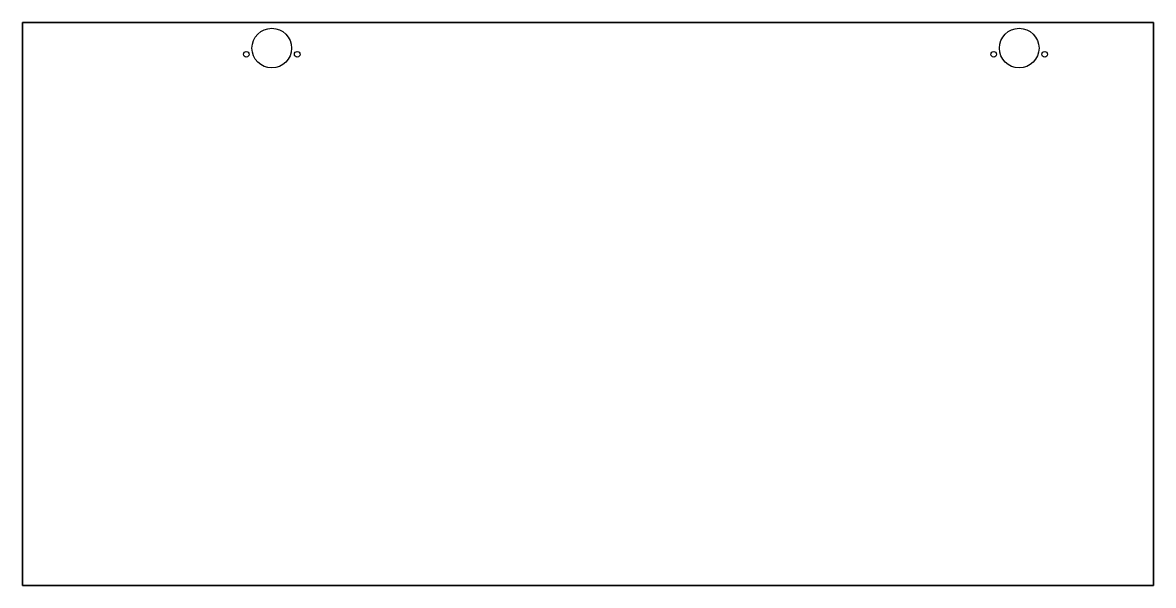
# Model space of a CAD drawing. Extents: x 0 to 998, y 0 to 497.
import ezdxf

# ---------------------------------------------------------------- set-up
doc = ezdxf.new("R2010")
doc.units = 0

msp = doc.modelspace()

# ---------------------------------------------------------------- linework, layer by layer
at = {"layer": 'CONTORNO'}
msp.add_lwpolyline([(0, 497), (998.5, 497), (998.5, 0), (0, 0)], close=True, dxfattribs=at)
at = {"layer": 'PANEL'}
msp.add_lwpolyline([(0, 0), (998.5, 0), (998.5, 497), (0, 497)], close=True, dxfattribs=at)
at = {"layer": 'VDRILL'}
for centre, radius in [((220, 474.5, -13), 17.5), ((880, 474.5, -13), 17.5), ((197.5, 469, -0.5), 2.5), ((242.5, 469, -0.5), 2.5), ((857.5, 469, -0.5), 2.5), ((902.5, 469, -0.5), 2.5)]:
    msp.add_circle(centre, radius, dxfattribs=at)

doc.saveas('drawing.dxf')
